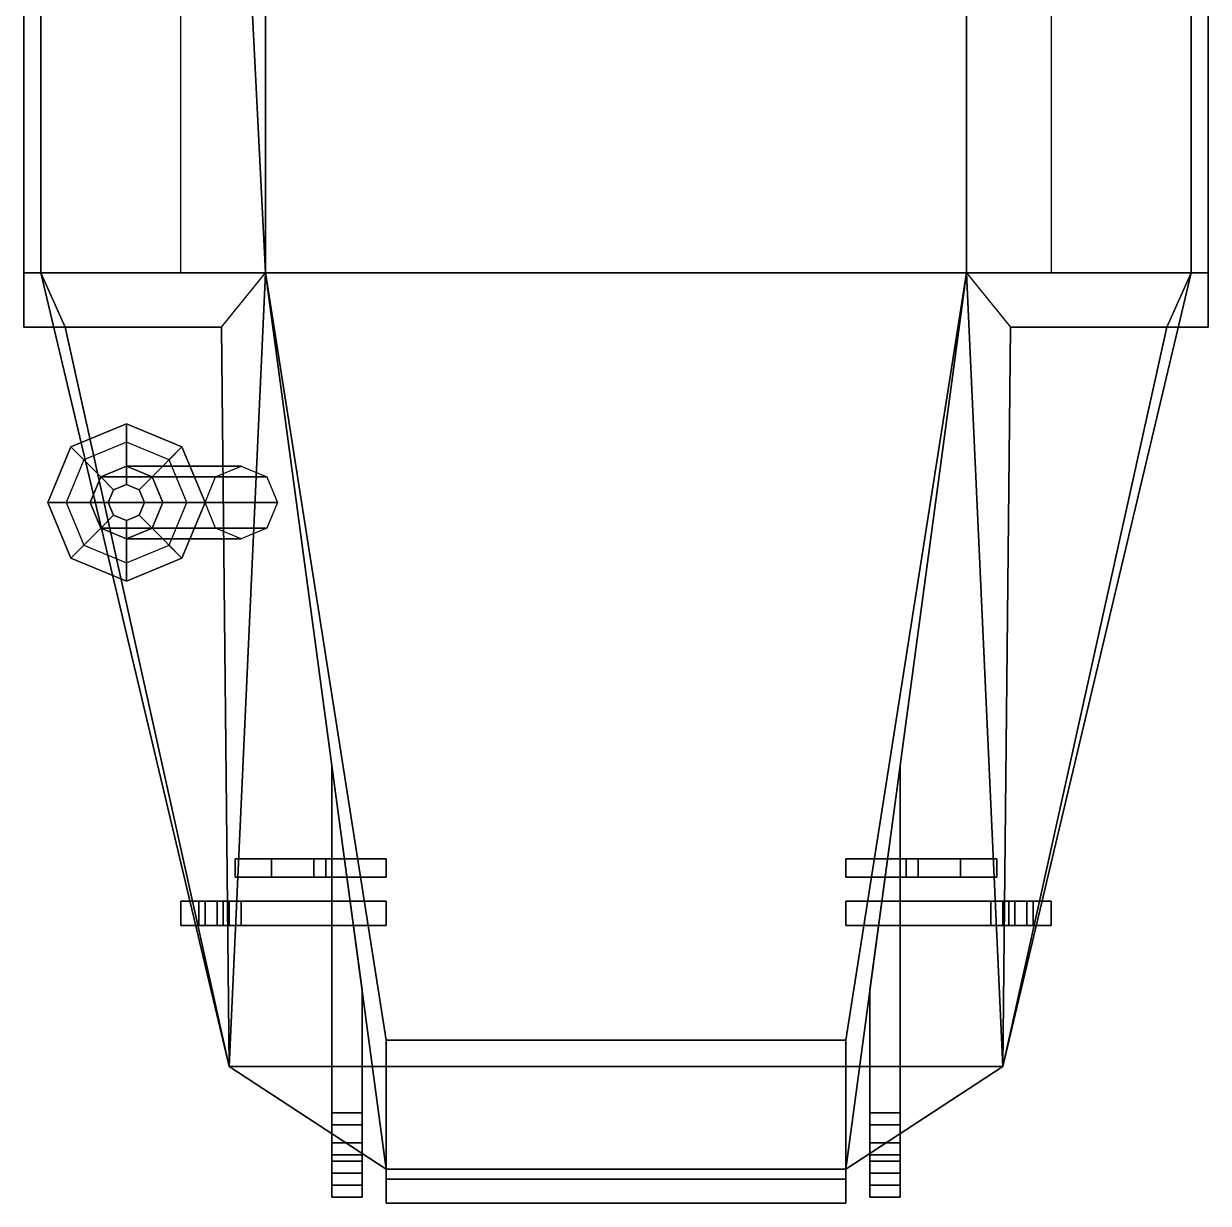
# Model space of a CAD drawing. Extents: x -0.99 to 0.99, y -2.23 to 2.52.
# Drawn here: x -0.98 to 0.98, y -2.23 to -0.278 of the extents above; entities that cross this region are included whole.
import ezdxf

# ---------------------------------------------------------------- set-up
doc = ezdxf.new("R2010")
doc.units = 0
doc.layers.get('0').update_dxf_attribs({"linetype": 'CONTINUOUS'})

msp = doc.modelspace()

# ---------------------------------------------------------------- linework, layer by layer
for points in [[(-0.72, 2.2229, 0.9), (-0.58, 2.2957, 0.69), (-0.58, -0.69, 0.69), (-0.72, 2.09, 0.9)], [(-0.58, 1.9757, 0.3), (-0.58, -0.69, 0.3), (-0.58, -0.69, 0.69), (-0.58, 2.2957, 0.69)], [(0.72, -0.69, 0.9), (0.58, -0.69, 0.69), (0.58, 2.2957, 0.69), (0.72, 2.2229, 0.9)], [(0.58, 2.2957, 0.69), (0.58, -0.69, 0.69), (0.58, -0.69, 0.3), (0.58, 1.9757, 0.3)], [(-0.98, 2.09, 0.9), (-0.98, -0.78, 0.9), (-0.98, -0.18, 0.99), (-0.98, 1.7, 0.99)], [(-0.72, 2.09, 0.9), (-0.58, -0.69, 0.69), (-0.58, -0.69, 0.69), (-0.72, -0.69, 0.9)], [(0.98, 1.7, 0.99), (0.98, -0.18, 0.99), (0.98, -0.78, 0.9), (0.98, 2.09, 0.9)], [(-0.98, -0.78, 1.29), (-0.98, 2, 1.29), (-0.98, 1.7, 1.26), (-0.98, -0.18, 1.26)], [(0.98, 2, 1.29), (0.98, -0.78, 1.29), (0.98, -0.18, 1.26), (0.98, 1.7, 1.26)], [(0.58, 1.9757, 0.3), (0.58, -0.69, 0.3), (-0.58, -0.69, 0.3), (-0.58, 1.9757, 0.3)], [(-0.98, -0.78, 0.9), (-0.98, -0.78, 1.29), (-0.98, -0.18, 1.26), (-0.98, -0.18, 0.99)], [(0.98, -0.78, 1.29), (0.98, -0.78, 0.9), (0.98, -0.18, 0.99), (0.98, -0.18, 1.26)], [(-0.98, -0.23, 1.29), (-0.98, -0.69, 1.29), (-0.9516, -0.69, 1.29), (-0.9516, -0.23, 1.29)], [(-0.9516, -0.23, 1.33), (-0.9516, -0.69, 1.33), (0.9516, -0.69, 1.33), (0.9516, -0.23, 1.33)], [(-0.9516, -0.23, 1.29), (-0.9516, -0.69, 1.29), (-0.9516, -0.69, 1.33), (-0.9516, -0.23, 1.33)], [(0.9516, -0.23, 1.29), (0.9516, -0.69, 1.29), (0.98, -0.69, 1.29), (0.98, -0.23, 1.29)], [(0.9516, -0.23, 1.33), (0.9516, -0.69, 1.33), (0.9516, -0.69, 1.29), (0.9516, -0.23, 1.29)], [(-0.98, -0.69, 1.29), (-0.98, -0.78, 1.29), (-0.9114, -0.78, 1.29), (-0.9516, -0.69, 1.29)], [(0.64, -2.0037, 1.1612), (0.9516, -0.69, 1.33), (-0.9516, -0.69, 1.33), (-0.64, -2.0037, 1.1612)], [(-0.9516, -0.69, 1.29), (-0.9114, -0.78, 1.29), (-0.9114, -0.78, 1.29), (-0.9516, -0.69, 1.33)], [(-0.9114, -0.78, 1.29), (-0.64, -2.0037, 1.1612), (-0.64, -2.0037, 1.1612), (-0.9516, -0.69, 1.33)], [(-0.64, -2.0037, 1.1612), (-0.6526, -0.78, 0.9), (-0.58, -0.69, 0.77), (-0.64, -2.0037, 1.1612)], [(-0.38, -2.1736, 0.77), (-0.64, -2.0037, 1.1612), (-0.58, -0.69, 0.77), (-0.38, -2.1736, 0.77)], [(0.58, -0.69, 0.3), (0.38, -1.96, 0.36), (-0.38, -1.96, 0.36), (-0.58, -0.69, 0.3)], [(-0.38, -2.1736, 0.77), (-0.58, -0.69, 0.77), (-0.58, -0.69, 0.3), (-0.38, -1.96, 0.36)], [(0.58, -0.69, 0.77), (0.38, -2.1736, 0.77), (0.38, -1.96, 0.36), (0.58, -0.69, 0.3)], [(0.38, -2.1736, 0.77), (0.58, -0.69, 0.77), (0.64, -2.0037, 1.1612), (0.38, -2.1736, 0.77)], [(0.64, -2.0037, 1.1612), (0.58, -0.69, 0.77), (0.6526, -0.78, 0.9), (0.64, -2.0037, 1.1612)], [(0.9516, -0.69, 1.33), (0.9516, -0.69, 1.33), (0.64, -2.0037, 1.1612), (0.9114, -0.78, 1.29)], [(0.9516, -0.69, 1.29), (0.9114, -0.78, 1.29), (0.98, -0.78, 1.29), (0.98, -0.69, 1.29)], [(0.9516, -0.69, 1.33), (0.9516, -0.69, 1.33), (0.9114, -0.78, 1.29), (0.9516, -0.69, 1.29)], [(-0.9114, -0.78, 1.29), (-0.98, -0.78, 1.29), (-0.98, -0.78, 0.9), (-0.6526, -0.78, 0.9)], [(-0.64, -2.0037, 1.1612), (-0.9114, -0.78, 1.29), (-0.6526, -0.78, 0.9), (-0.64, -2.0037, 1.1612)], [(0.64, -2.0037, 1.1612), (0.6526, -0.78, 0.9), (0.9114, -0.78, 1.29), (0.64, -2.0037, 1.1612)], [(0.98, -0.78, 1.29), (0.9114, -0.78, 1.29), (0.6526, -0.78, 0.9), (0.98, -0.78, 0.9)], [(-0.81, -0.94, 0.44), (-0.9019, -0.9781, 0.44), (-0.9019, -0.9781, 0.75), (-0.81, -0.94, 0.75)], [(-0.81, -0.94, 0.75), (-0.9019, -0.9781, 0.75), (-0.8524, -1.0276, 0.78), (-0.81, -1.01, 0.78)], [(-0.9019, -0.9781, 0.44), (-0.81, -0.94, 0.44), (-0.81, -0.97, 0.4), (-0.8807, -0.9993, 0.4)], [(-0.7181, -0.9781, 0.44), (-0.81, -0.94, 0.44), (-0.81, -0.94, 0.75), (-0.7181, -0.9781, 0.75)], [(-0.7181, -0.9781, 0.75), (-0.81, -0.94, 0.75), (-0.81, -1.01, 0.78), (-0.7676, -1.0276, 0.78)], [(-0.81, -0.94, 0.44), (-0.7181, -0.9781, 0.44), (-0.7393, -0.9993, 0.4), (-0.81, -0.97, 0.4)], [(-0.9019, -0.9781, 0.44), (-0.94, -1.07, 0.44), (-0.94, -1.07, 0.75), (-0.9019, -0.9781, 0.75)], [(-0.9019, -0.9781, 0.75), (-0.94, -1.07, 0.75), (-0.87, -1.07, 0.78), (-0.8524, -1.0276, 0.78)], [(-0.94, -1.07, 0.44), (-0.9019, -0.9781, 0.44), (-0.8807, -0.9993, 0.4), (-0.91, -1.07, 0.4)], [(-0.68, -1.07, 0.75), (-0.7181, -0.9781, 0.75), (-0.7676, -1.0276, 0.78), (-0.75, -1.07, 0.78)], [(-0.7181, -0.9781, 0.44), (-0.68, -1.07, 0.44), (-0.71, -1.07, 0.4), (-0.7393, -0.9993, 0.4)], [(-0.68, -1.07, 0.44), (-0.7181, -0.9781, 0.44), (-0.7181, -0.9781, 0.75), (-0.68, -1.07, 0.75)], [(-0.81, -1.01, 0.85), (-0.8524, -1.0276, 0.85), (-0.6624, -1.0276, 1.01), (-0.62, -1.01, 1.01)], [(-0.81, -1.01, 0.78), (-0.8524, -1.0276, 0.78), (-0.8312, -1.0488, 0.78), (-0.81, -1.04, 0.78)], [(-0.7676, -1.0276, 0.85), (-0.81, -1.01, 0.85), (-0.62, -1.01, 1.01), (-0.5776, -1.0276, 1.01)], [(-0.7676, -1.0276, 0.78), (-0.81, -1.01, 0.78), (-0.81, -1.04, 0.78), (-0.7888, -1.0488, 0.78)], [(-0.8524, -1.0276, 0.85), (-0.87, -1.07, 0.85), (-0.68, -1.07, 1.01), (-0.6624, -1.0276, 1.01)], [(-0.8524, -1.0276, 0.78), (-0.87, -1.07, 0.78), (-0.84, -1.07, 0.78), (-0.8312, -1.0488, 0.78)], [(-0.75, -1.07, 0.78), (-0.7676, -1.0276, 0.78), (-0.7888, -1.0488, 0.78), (-0.78, -1.07, 0.78)], [(-0.75, -1.07, 0.85), (-0.7676, -1.0276, 0.85), (-0.5776, -1.0276, 1.01), (-0.56, -1.07, 1.01)], [(-0.8312, -1.0488, 0.78), (-0.84, -1.07, 0.78), (-0.84, -1.07, 0.85), (-0.8312, -1.0488, 0.85)], [(-0.81, -1.04, 0.78), (-0.8312, -1.0488, 0.78), (-0.8312, -1.0488, 0.85), (-0.81, -1.04, 0.85)], [(-0.7888, -1.0488, 0.78), (-0.81, -1.04, 0.78), (-0.81, -1.04, 0.85), (-0.7888, -1.0488, 0.85)], [(-0.78, -1.07, 0.78), (-0.7888, -1.0488, 0.78), (-0.7888, -1.0488, 0.85), (-0.78, -1.07, 0.85)], [(-0.94, -1.07, 0.44), (-0.9019, -1.1619, 0.44), (-0.9019, -1.1619, 0.75), (-0.94, -1.07, 0.75)], [(-0.94, -1.07, 0.75), (-0.9019, -1.1619, 0.75), (-0.8524, -1.1124, 0.78), (-0.87, -1.07, 0.78)], [(-0.9019, -1.1619, 0.44), (-0.94, -1.07, 0.44), (-0.91, -1.07, 0.4), (-0.8807, -1.1407, 0.4)], [(-0.87, -1.07, 0.85), (-0.8524, -1.1124, 0.85), (-0.6624, -1.1124, 1.01), (-0.68, -1.07, 1.01)], [(-0.87, -1.07, 0.78), (-0.8524, -1.1124, 0.78), (-0.8312, -1.0912, 0.78), (-0.84, -1.07, 0.78)], [(-0.84, -1.07, 0.78), (-0.8312, -1.0912, 0.78), (-0.8312, -1.0912, 0.85), (-0.84, -1.07, 0.85)], [(-0.7888, -1.0912, 0.78), (-0.78, -1.07, 0.78), (-0.78, -1.07, 0.85), (-0.7888, -1.0912, 0.85)], [(-0.7676, -1.1124, 0.78), (-0.75, -1.07, 0.78), (-0.78, -1.07, 0.78), (-0.7888, -1.0912, 0.78)], [(-0.7676, -1.1124, 0.85), (-0.75, -1.07, 0.85), (-0.56, -1.07, 1.01), (-0.5776, -1.1124, 1.01)], [(-0.7181, -1.1619, 0.75), (-0.68, -1.07, 0.75), (-0.75, -1.07, 0.78), (-0.7676, -1.1124, 0.78)], [(-0.68, -1.07, 0.44), (-0.7181, -1.1619, 0.44), (-0.7393, -1.1407, 0.4), (-0.71, -1.07, 0.4)], [(-0.7181, -1.1619, 0.44), (-0.68, -1.07, 0.44), (-0.68, -1.07, 0.75), (-0.7181, -1.1619, 0.75)], [(-0.8524, -1.1124, 0.78), (-0.81, -1.13, 0.78), (-0.81, -1.1, 0.78), (-0.8312, -1.0912, 0.78)], [(-0.8312, -1.0912, 0.78), (-0.81, -1.1, 0.78), (-0.81, -1.1, 0.85), (-0.8312, -1.0912, 0.85)], [(-0.81, -1.1, 0.78), (-0.7888, -1.0912, 0.78), (-0.7888, -1.0912, 0.85), (-0.81, -1.1, 0.85)], [(-0.81, -1.13, 0.78), (-0.7676, -1.1124, 0.78), (-0.7888, -1.0912, 0.78), (-0.81, -1.1, 0.78)], [(-0.9019, -1.1619, 0.75), (-0.81, -1.2, 0.75), (-0.81, -1.13, 0.78), (-0.8524, -1.1124, 0.78)], [(-0.8524, -1.1124, 0.85), (-0.81, -1.13, 0.85), (-0.62, -1.13, 1.01), (-0.6624, -1.1124, 1.01)], [(-0.81, -1.13, 0.85), (-0.7676, -1.1124, 0.85), (-0.5776, -1.1124, 1.01), (-0.62, -1.13, 1.01)], [(-0.81, -1.2, 0.75), (-0.7181, -1.1619, 0.75), (-0.7676, -1.1124, 0.78), (-0.81, -1.13, 0.78)], [(-0.81, -1.2, 0.44), (-0.9019, -1.1619, 0.44), (-0.8807, -1.1407, 0.4), (-0.81, -1.17, 0.4)], [(-0.7181, -1.1619, 0.44), (-0.81, -1.2, 0.44), (-0.81, -1.17, 0.4), (-0.7393, -1.1407, 0.4)], [(-0.9019, -1.1619, 0.44), (-0.81, -1.2, 0.44), (-0.81, -1.2, 0.75), (-0.9019, -1.1619, 0.75)], [(-0.81, -1.2, 0.44), (-0.7181, -1.1619, 0.44), (-0.7181, -1.1619, 0.75), (-0.81, -1.2, 0.75)], [(-0.42, -1.8768, 0.65), (-0.42, -2.08, 0.65), (-0.47, -2.08, 0.65), (-0.47, -1.506, 0.65)], [(-0.42, -2.1, 0.7), (-0.42, -1.8768, 0.7), (-0.47, -1.506, 0.7), (-0.47, -2.1, 0.7)], [(-0.47, -2.1, 0.7), (-0.47, -1.506, 0.7), (-0.47, -1.506, 0.65), (-0.47, -2.08, 0.65)], [(0.47, -2.1, 0.7), (0.47, -1.506, 0.7), (0.42, -1.8768, 0.7), (0.42, -2.1, 0.7)], [(0.47, -1.506, 0.65), (0.47, -2.08, 0.65), (0.42, -2.08, 0.65), (0.42, -1.8768, 0.65)], [(0.47, -2.08, 0.65), (0.47, -1.506, 0.65), (0.47, -1.506, 0.7), (0.47, -2.1, 0.7)], [(-0.38, -1.66, 0.59), (-0.38, -1.66, 0.54), (-0.57, -1.66, 0.54), (-0.63, -1.66, 0.59)], [(-0.38, -1.69, 0.59), (-0.38, -1.66, 0.59), (-0.63, -1.66, 0.59), (-0.63, -1.69, 0.59)], [(-0.63, -1.69, 0.59), (-0.63, -1.66, 0.59), (-0.63, -1.66, 0.51), (-0.63, -1.69, 0.51)], [(-0.63, -1.69, 0.51), (-0.63, -1.66, 0.51), (-0.5, -1.66, 0.4), (-0.5, -1.69, 0.4)], [(-0.57, -1.66, 0.54), (-0.57, -1.66, 0.5), (-0.63, -1.66, 0.51), (-0.63, -1.66, 0.59)], [(-0.57, -1.66, 0.5), (-0.48, -1.66, 0.44), (-0.5, -1.66, 0.4), (-0.63, -1.66, 0.51)], [(-0.38, -1.66, 0.54), (-0.38, -1.69, 0.54), (-0.57, -1.69, 0.54), (-0.57, -1.66, 0.54)], [(-0.57, -1.66, 0.54), (-0.57, -1.69, 0.54), (-0.57, -1.69, 0.5), (-0.57, -1.66, 0.5)], [(-0.57, -1.66, 0.5), (-0.57, -1.69, 0.5), (-0.48, -1.69, 0.44), (-0.48, -1.66, 0.44)], [(-0.5, -1.69, 0.4), (-0.5, -1.66, 0.4), (-0.38, -1.66, 0.4), (-0.38, -1.69, 0.4)], [(-0.48, -1.66, 0.44), (-0.38, -1.66, 0.44), (-0.38, -1.66, 0.4), (-0.5, -1.66, 0.4)], [(-0.48, -1.66, 0.44), (-0.48, -1.69, 0.44), (-0.38, -1.69, 0.44), (-0.38, -1.66, 0.44)], [(0.38, -1.66, 0.59), (0.38, -1.69, 0.59), (0.63, -1.69, 0.59), (0.63, -1.66, 0.59)], [(0.38, -1.66, 0.54), (0.38, -1.66, 0.59), (0.63, -1.66, 0.59), (0.57, -1.66, 0.54)], [(0.38, -1.69, 0.54), (0.38, -1.66, 0.54), (0.57, -1.66, 0.54), (0.57, -1.69, 0.54)], [(0.5, -1.66, 0.4), (0.5, -1.69, 0.4), (0.38, -1.69, 0.4), (0.38, -1.66, 0.4)], [(0.48, -1.69, 0.44), (0.48, -1.66, 0.44), (0.38, -1.66, 0.44), (0.38, -1.69, 0.44)], [(0.38, -1.66, 0.44), (0.48, -1.66, 0.44), (0.5, -1.66, 0.4), (0.38, -1.66, 0.4)], [(0.57, -1.69, 0.5), (0.57, -1.66, 0.5), (0.48, -1.66, 0.44), (0.48, -1.69, 0.44)], [(0.48, -1.66, 0.44), (0.57, -1.66, 0.5), (0.63, -1.66, 0.51), (0.5, -1.66, 0.4)], [(0.63, -1.66, 0.51), (0.63, -1.69, 0.51), (0.5, -1.69, 0.4), (0.5, -1.66, 0.4)], [(0.57, -1.69, 0.54), (0.57, -1.66, 0.54), (0.57, -1.66, 0.5), (0.57, -1.69, 0.5)], [(0.57, -1.66, 0.5), (0.57, -1.66, 0.54), (0.63, -1.66, 0.59), (0.63, -1.66, 0.51)], [(0.63, -1.66, 0.59), (0.63, -1.69, 0.59), (0.63, -1.69, 0.51), (0.63, -1.66, 0.51)], [(-0.38, -1.69, 0.54), (-0.38, -1.69, 0.59), (-0.63, -1.69, 0.59), (-0.57, -1.69, 0.54)], [(-0.57, -1.69, 0.5), (-0.57, -1.69, 0.54), (-0.63, -1.69, 0.59), (-0.63, -1.69, 0.51)], [(-0.48, -1.69, 0.44), (-0.57, -1.69, 0.5), (-0.63, -1.69, 0.51), (-0.5, -1.69, 0.4)], [(-0.38, -1.69, 0.44), (-0.48, -1.69, 0.44), (-0.5, -1.69, 0.4), (-0.38, -1.69, 0.4)], [(0.38, -1.69, 0.59), (0.38, -1.69, 0.54), (0.57, -1.69, 0.54), (0.63, -1.69, 0.59)], [(0.48, -1.69, 0.44), (0.38, -1.69, 0.44), (0.38, -1.69, 0.4), (0.5, -1.69, 0.4)], [(0.57, -1.69, 0.5), (0.48, -1.69, 0.44), (0.5, -1.69, 0.4), (0.63, -1.69, 0.51)], [(0.57, -1.69, 0.54), (0.57, -1.69, 0.5), (0.63, -1.69, 0.51), (0.63, -1.69, 0.59)], [(-0.65, -1.77, 0.53), (-0.65, -1.73, 0.53), (-0.72, -1.73, 0.53), (-0.72, -1.77, 0.53)], [(-0.72, -1.77, 0.46), (-0.72, -1.73, 0.46), (-0.69, -1.73, 0.46), (-0.69, -1.77, 0.46)], [(-0.65, -1.73, 0.53), (-0.69, -1.73, 0.46), (-0.72, -1.73, 0.46), (-0.72, -1.73, 0.53)], [(-0.69, -1.77, 0.46), (-0.69, -1.73, 0.46), (-0.68, -1.73, 0.29), (-0.68, -1.77, 0.29)], [(-0.65, -1.73, 0.53), (-0.65, -1.73, 0.4), (-0.68, -1.73, 0.29), (-0.69, -1.73, 0.46)], [(-0.68, -1.77, 0.29), (-0.68, -1.73, 0.29), (-0.66, -1.73, 0.26), (-0.66, -1.77, 0.26)], [(-0.62, -1.73, 0.4), (-0.66, -1.73, 0.26), (-0.68, -1.73, 0.29), (-0.65, -1.73, 0.4)], [(-0.66, -1.77, 0.26), (-0.66, -1.73, 0.26), (-0.64, -1.73, 0.26), (-0.64, -1.77, 0.26)], [(-0.62, -1.73, 0.28), (-0.64, -1.73, 0.26), (-0.66, -1.73, 0.26), (-0.62, -1.73, 0.34)], [(-0.62, -1.73, 0.34), (-0.66, -1.73, 0.26), (-0.66, -1.73, 0.26), (-0.62, -1.73, 0.4)], [(-0.38, -1.77, 0.51), (-0.38, -1.73, 0.51), (-0.65, -1.73, 0.51), (-0.65, -1.77, 0.51)], [(-0.65, -1.77, 0.51), (-0.65, -1.73, 0.51), (-0.65, -1.73, 0.53), (-0.65, -1.77, 0.53)], [(-0.62, -1.77, 0.4), (-0.62, -1.73, 0.4), (-0.65, -1.73, 0.4), (-0.65, -1.77, 0.4)], [(-0.65, -1.77, 0.4), (-0.65, -1.73, 0.4), (-0.65, -1.73, 0.47), (-0.65, -1.77, 0.47)], [(-0.65, -1.77, 0.47), (-0.65, -1.73, 0.47), (-0.38, -1.73, 0.46), (-0.38, -1.77, 0.46)], [(-0.38, -1.73, 0.51), (-0.38, -1.73, 0.46), (-0.65, -1.73, 0.47), (-0.65, -1.73, 0.51)], [(-0.64, -1.77, 0.26), (-0.64, -1.73, 0.26), (-0.62, -1.73, 0.28), (-0.62, -1.77, 0.28)], [(-0.62, -1.77, 0.28), (-0.62, -1.73, 0.28), (-0.62, -1.73, 0.34), (-0.62, -1.77, 0.34)], [(-0.62, -1.77, 0.34), (-0.62, -1.73, 0.34), (-0.38, -1.73, 0.36), (-0.38, -1.77, 0.36)], [(-0.38, -1.77, 0.4), (-0.38, -1.73, 0.4), (-0.62, -1.73, 0.37), (-0.62, -1.77, 0.37)], [(-0.62, -1.77, 0.37), (-0.62, -1.73, 0.37), (-0.62, -1.73, 0.4), (-0.62, -1.77, 0.4)], [(-0.38, -1.73, 0.4), (-0.38, -1.73, 0.36), (-0.62, -1.73, 0.34), (-0.62, -1.73, 0.37)], [(0.38, -1.73, 0.4), (0.38, -1.77, 0.4), (0.62, -1.77, 0.37), (0.62, -1.73, 0.37)], [(0.38, -1.73, 0.36), (0.38, -1.73, 0.4), (0.62, -1.73, 0.37), (0.62, -1.73, 0.34)], [(0.62, -1.73, 0.34), (0.62, -1.77, 0.34), (0.38, -1.77, 0.36), (0.38, -1.73, 0.36)], [(0.38, -1.73, 0.51), (0.38, -1.77, 0.51), (0.65, -1.77, 0.51), (0.65, -1.73, 0.51)], [(0.65, -1.73, 0.47), (0.65, -1.77, 0.47), (0.38, -1.77, 0.46), (0.38, -1.73, 0.46)], [(0.38, -1.73, 0.46), (0.38, -1.73, 0.51), (0.65, -1.73, 0.51), (0.65, -1.73, 0.47)], [(0.62, -1.73, 0.37), (0.62, -1.77, 0.37), (0.62, -1.77, 0.4), (0.62, -1.73, 0.4)], [(0.66, -1.73, 0.26), (0.62, -1.73, 0.4), (0.65, -1.73, 0.4), (0.68, -1.73, 0.29)], [(0.66, -1.73, 0.26), (0.62, -1.73, 0.34), (0.62, -1.73, 0.4), (0.66, -1.73, 0.26)], [(0.64, -1.73, 0.26), (0.64, -1.77, 0.26), (0.62, -1.77, 0.28), (0.62, -1.73, 0.28)], [(0.62, -1.73, 0.28), (0.62, -1.77, 0.28), (0.62, -1.77, 0.34), (0.62, -1.73, 0.34)], [(0.64, -1.73, 0.26), (0.62, -1.73, 0.28), (0.62, -1.73, 0.34), (0.66, -1.73, 0.26)], [(0.62, -1.73, 0.4), (0.62, -1.77, 0.4), (0.65, -1.77, 0.4), (0.65, -1.73, 0.4)], [(0.66, -1.73, 0.26), (0.66, -1.77, 0.26), (0.64, -1.77, 0.26), (0.64, -1.73, 0.26)], [(0.65, -1.73, 0.4), (0.65, -1.73, 0.53), (0.69, -1.73, 0.46), (0.68, -1.73, 0.29)], [(0.65, -1.73, 0.51), (0.65, -1.77, 0.51), (0.65, -1.77, 0.53), (0.65, -1.73, 0.53)], [(0.65, -1.73, 0.53), (0.65, -1.77, 0.53), (0.72, -1.77, 0.53), (0.72, -1.73, 0.53)], [(0.65, -1.73, 0.4), (0.65, -1.77, 0.4), (0.65, -1.77, 0.47), (0.65, -1.73, 0.47)], [(0.69, -1.73, 0.46), (0.65, -1.73, 0.53), (0.72, -1.73, 0.53), (0.72, -1.73, 0.46)], [(0.68, -1.73, 0.29), (0.68, -1.77, 0.29), (0.66, -1.77, 0.26), (0.66, -1.73, 0.26)], [(0.69, -1.73, 0.46), (0.69, -1.77, 0.46), (0.68, -1.77, 0.29), (0.68, -1.73, 0.29)], [(0.72, -1.73, 0.46), (0.72, -1.77, 0.46), (0.69, -1.77, 0.46), (0.69, -1.73, 0.46)], [(-0.69, -1.77, 0.46), (-0.65, -1.77, 0.53), (-0.72, -1.77, 0.53), (-0.72, -1.77, 0.46)], [(-0.65, -1.77, 0.4), (-0.65, -1.77, 0.53), (-0.69, -1.77, 0.46), (-0.68, -1.77, 0.29)], [(-0.66, -1.77, 0.26), (-0.62, -1.77, 0.4), (-0.65, -1.77, 0.4), (-0.68, -1.77, 0.29)], [(-0.64, -1.77, 0.26), (-0.62, -1.77, 0.28), (-0.62, -1.77, 0.34), (-0.66, -1.77, 0.26)], [(-0.66, -1.77, 0.26), (-0.62, -1.77, 0.34), (-0.62, -1.77, 0.4), (-0.66, -1.77, 0.26)], [(-0.38, -1.77, 0.46), (-0.38, -1.77, 0.51), (-0.65, -1.77, 0.51), (-0.65, -1.77, 0.47)], [(-0.38, -1.77, 0.36), (-0.38, -1.77, 0.4), (-0.62, -1.77, 0.37), (-0.62, -1.77, 0.34)], [(0.38, -1.77, 0.4), (0.38, -1.77, 0.36), (0.62, -1.77, 0.34), (0.62, -1.77, 0.37)], [(0.38, -1.77, 0.51), (0.38, -1.77, 0.46), (0.65, -1.77, 0.47), (0.65, -1.77, 0.51)], [(0.62, -1.77, 0.4), (0.66, -1.77, 0.26), (0.68, -1.77, 0.29), (0.65, -1.77, 0.4)], [(0.62, -1.77, 0.34), (0.66, -1.77, 0.26), (0.66, -1.77, 0.26), (0.62, -1.77, 0.4)], [(0.62, -1.77, 0.28), (0.64, -1.77, 0.26), (0.66, -1.77, 0.26), (0.62, -1.77, 0.34)], [(0.65, -1.77, 0.53), (0.65, -1.77, 0.4), (0.68, -1.77, 0.29), (0.69, -1.77, 0.46)], [(0.65, -1.77, 0.53), (0.69, -1.77, 0.46), (0.72, -1.77, 0.46), (0.72, -1.77, 0.53)], [(-0.42, -2.08, 0.65), (-0.42, -1.8768, 0.65), (-0.42, -1.88, 0.7), (-0.42, -2.1, 0.7)], [(0.42, -2.1, 0.7), (0.42, -1.8768, 0.7), (0.42, -1.8768, 0.65), (0.42, -2.08, 0.65)], [(0.38, -1.96, 0.36), (0.38, -2.19, 0.47), (-0.38, -2.19, 0.47), (-0.38, -1.96, 0.36)], [(-0.38, -1.96, 0.36), (-0.38, -2.19, 0.47), (-0.38, -2.23, 0.64), (-0.38, -2.1736, 0.77)], [(0.38, -2.1736, 0.77), (0.38, -2.23, 0.64), (0.38, -2.19, 0.47), (0.38, -1.96, 0.36)], [(0.38, -2.1736, 0.77), (0.64, -2.0037, 1.1612), (-0.64, -2.0037, 1.1612), (-0.38, -2.1736, 0.77)], [(-0.42, -2.08, 0.65), (-0.42, -2.13, 0.59), (-0.47, -2.13, 0.59), (-0.47, -2.08, 0.65)], [(-0.47, -2.13, 0.65), (-0.47, -2.1, 0.7), (-0.47, -2.08, 0.65), (-0.47, -2.13, 0.59)], [(-0.42, -2.13, 0.59), (-0.42, -2.08, 0.65), (-0.42, -2.1, 0.7), (-0.42, -2.13, 0.65)], [(0.42, -2.13, 0.65), (0.42, -2.1, 0.7), (0.42, -2.08, 0.65), (0.42, -2.13, 0.59)], [(0.47, -2.08, 0.65), (0.47, -2.13, 0.59), (0.42, -2.13, 0.59), (0.42, -2.08, 0.65)], [(0.47, -2.13, 0.59), (0.47, -2.08, 0.65), (0.47, -2.1, 0.7), (0.47, -2.13, 0.65)], [(-0.42, -2.13, 0.65), (-0.42, -2.1, 0.7), (-0.47, -2.1, 0.7), (-0.47, -2.13, 0.65)], [(0.47, -2.13, 0.65), (0.47, -2.1, 0.7), (0.42, -2.1, 0.7), (0.42, -2.13, 0.65)], [(-0.42, -2.13, 0.59), (-0.42, -2.18, 0.59), (-0.47, -2.18, 0.59), (-0.47, -2.13, 0.59)], [(-0.42, -2.15, 0.74), (-0.42, -2.13, 0.73), (-0.47, -2.13, 0.73), (-0.47, -2.15, 0.74)], [(-0.42, -2.13, 0.73), (-0.42, -2.18, 0.69), (-0.47, -2.18, 0.69), (-0.47, -2.13, 0.73)], [(-0.42, -2.16, 0.65), (-0.42, -2.13, 0.65), (-0.47, -2.13, 0.65), (-0.47, -2.16, 0.65)], [(-0.47, -2.15, 0.74), (-0.47, -2.13, 0.73), (-0.47, -2.18, 0.69), (-0.47, -2.2, 0.71)], [(-0.47, -2.18, 0.66), (-0.47, -2.16, 0.65), (-0.47, -2.13, 0.59), (-0.47, -2.18, 0.59)], [(-0.47, -2.16, 0.65), (-0.47, -2.13, 0.65), (-0.47, -2.13, 0.59)], [(-0.42, -2.2, 0.71), (-0.42, -2.18, 0.69), (-0.42, -2.13, 0.73), (-0.42, -2.15, 0.74)], [(-0.42, -2.18, 0.59), (-0.42, -2.13, 0.59), (-0.42, -2.16, 0.65), (-0.42, -2.18, 0.66)], [(-0.42, -2.13, 0.59), (-0.42, -2.13, 0.59), (-0.42, -2.13, 0.65), (-0.42, -2.16, 0.65)], [(0.42, -2.16, 0.65), (0.42, -2.13, 0.65), (0.42, -2.13, 0.59)], [(0.42, -2.18, 0.66), (0.42, -2.16, 0.65), (0.42, -2.13, 0.59), (0.42, -2.18, 0.59)], [(0.42, -2.15, 0.74), (0.42, -2.13, 0.73), (0.42, -2.18, 0.69), (0.42, -2.2, 0.71)], [(0.47, -2.16, 0.65), (0.47, -2.13, 0.65), (0.42, -2.13, 0.65), (0.42, -2.16, 0.65)], [(0.47, -2.13, 0.73), (0.47, -2.18, 0.69), (0.42, -2.18, 0.69), (0.42, -2.13, 0.73)], [(0.47, -2.15, 0.74), (0.47, -2.13, 0.73), (0.42, -2.13, 0.73), (0.42, -2.15, 0.74)], [(0.47, -2.13, 0.59), (0.47, -2.18, 0.59), (0.42, -2.18, 0.59), (0.42, -2.13, 0.59)], [(0.47, -2.13, 0.59), (0.47, -2.13, 0.59), (0.47, -2.13, 0.65), (0.47, -2.16, 0.65)], [(0.47, -2.18, 0.59), (0.47, -2.13, 0.59), (0.47, -2.16, 0.65), (0.47, -2.18, 0.66)], [(0.47, -2.2, 0.71), (0.47, -2.18, 0.69), (0.47, -2.13, 0.73), (0.47, -2.15, 0.74)], [(-0.42, -2.2, 0.71), (-0.42, -2.15, 0.74), (-0.47, -2.15, 0.74), (-0.47, -2.2, 0.71)], [(0.47, -2.2, 0.71), (0.47, -2.15, 0.74), (0.42, -2.15, 0.74), (0.42, -2.2, 0.71)], [(-0.42, -2.18, 0.66), (-0.42, -2.16, 0.65), (-0.47, -2.16, 0.65), (-0.47, -2.18, 0.66)], [(0.38, -2.23, 0.64), (0.38, -2.1736, 0.77), (-0.38, -2.1736, 0.77), (-0.38, -2.23, 0.64)], [(0.47, -2.18, 0.66), (0.47, -2.16, 0.65), (0.42, -2.16, 0.65), (0.42, -2.18, 0.66)], [(-0.42, -2.18, 0.59), (-0.42, -2.22, 0.64), (-0.47, -2.22, 0.64), (-0.47, -2.18, 0.59)], [(-0.42, -2.18, 0.69), (-0.42, -2.18, 0.66), (-0.47, -2.18, 0.66), (-0.47, -2.18, 0.69)], [(-0.47, -2.2, 0.71), (-0.47, -2.18, 0.69), (-0.47, -2.18, 0.66), (-0.47, -2.22, 0.68)], [(-0.47, -2.22, 0.68), (-0.47, -2.18, 0.66), (-0.47, -2.18, 0.59), (-0.47, -2.22, 0.64)], [(-0.42, -2.22, 0.68), (-0.42, -2.18, 0.66), (-0.42, -2.18, 0.69), (-0.42, -2.2, 0.71)], [(-0.42, -2.22, 0.64), (-0.42, -2.18, 0.59), (-0.42, -2.18, 0.66), (-0.42, -2.22, 0.68)], [(0.38, -2.19, 0.47), (0.38, -2.23, 0.55), (-0.38, -2.23, 0.55), (-0.38, -2.19, 0.47)], [(-0.38, -2.23, 0.55), (-0.38, -2.23, 0.64), (-0.38, -2.19, 0.47)], [(0.38, -2.19, 0.47), (0.38, -2.19, 0.47), (0.38, -2.23, 0.64), (0.38, -2.23, 0.55)], [(0.42, -2.22, 0.68), (0.42, -2.18, 0.66), (0.42, -2.18, 0.59), (0.42, -2.22, 0.64)], [(0.42, -2.2, 0.71), (0.42, -2.18, 0.69), (0.42, -2.18, 0.66), (0.42, -2.22, 0.68)], [(0.47, -2.18, 0.69), (0.47, -2.18, 0.66), (0.42, -2.18, 0.66), (0.42, -2.18, 0.69)], [(0.47, -2.18, 0.59), (0.47, -2.22, 0.64), (0.42, -2.22, 0.64), (0.42, -2.18, 0.59)], [(0.47, -2.22, 0.64), (0.47, -2.18, 0.59), (0.47, -2.18, 0.66), (0.47, -2.22, 0.68)], [(0.47, -2.22, 0.68), (0.47, -2.18, 0.66), (0.47, -2.18, 0.69), (0.47, -2.2, 0.71)], [(-0.42, -2.22, 0.68), (-0.42, -2.2, 0.71), (-0.47, -2.2, 0.71), (-0.47, -2.22, 0.68)], [(0.47, -2.22, 0.68), (0.47, -2.2, 0.71), (0.42, -2.2, 0.71), (0.42, -2.22, 0.68)], [(-0.42, -2.22, 0.64), (-0.42, -2.22, 0.68), (-0.47, -2.22, 0.68), (-0.47, -2.22, 0.64)], [(0.38, -2.23, 0.55), (0.38, -2.23, 0.64), (-0.38, -2.23, 0.64), (-0.38, -2.23, 0.55)], [(0.47, -2.22, 0.64), (0.47, -2.22, 0.68), (0.42, -2.22, 0.68), (0.42, -2.22, 0.64)]]:
    msp.add_3dface(points)

doc.saveas('drawing.dxf')
